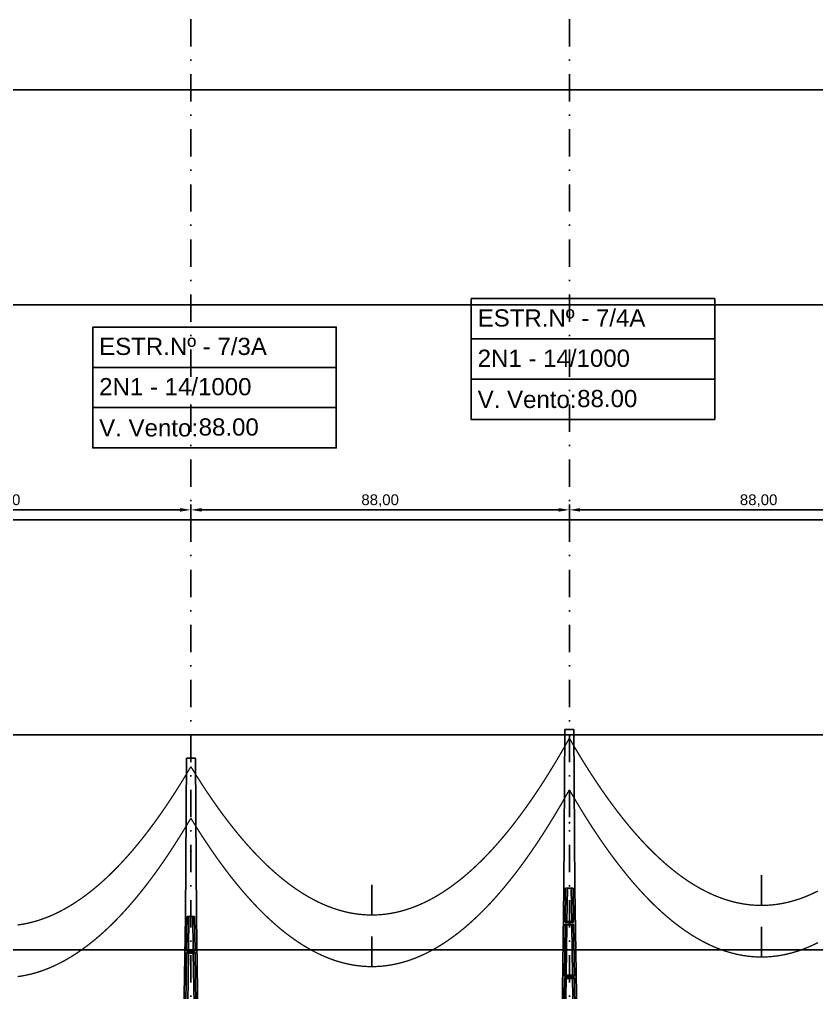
# Model space of a CAD drawing. Header units: metres. Extents: x -121 to 9872, y 3505 to 10721.
# Drawn here: x 7251.6 to 7436.9, y 8840.1 to 9066.3 of the extents above; entities that cross this region are included whole.
import ezdxf
from ezdxf.enums import TextEntityAlignment as Align

# ---------------------------------------------------------------- set-up
doc = ezdxf.new("R2010")
doc.units = ezdxf.units.M
doc.header["$PDMODE"] = 2
doc.linetypes.add('DASHDOT', pattern=[25.4, 12.7, -6.35, 0, -6.35])
for name, color, linetype in [('Cabeçalho', 7, 'Continuous'), ('CON-EOL- CA MAGNOLIA', 210, 'Continuous'), ('cotas', 7, 'Continuous'), ('Grade', 9, 'Continuous'), ('Ind.Rot', 8, 'DASHDOT'), ('POSTE DT', 7, 'Continuous')]:
    doc.layers.add(name, color=color, linetype=linetype)
doc.styles.add('Arial', font='arial.ttf')
doc.styles.add('SIMM-PADRÃO_(TXT)', font='arial.ttf', dxfattribs={"height": 2})
doc.styles.get("Standard").update_dxf_attribs({"font": 'arial.ttf'})
doc.dimstyles.new('ISO-25', dxfattribs={"dimtxt": 2.5, "dimasz": 2.5, "dimexe": 1.25, "dimexo": 0.625, "dimtad": 1, "dimzin": 1, "dimtxsty": 'Standard', "dimcen": 2.5, "dimaunit": 1, "dimadec": 3, "dimazin": 3, "dimtfac": 1, "dimtmove": 0, "dimatfit": 3, "dimfxlon": 1, "dimarcsym": 0})

# ---------------------------------------------------------------- blocks, each defined once
blk = doc.blocks.new('*U1')
at = {"layer": 'POSTE DT', "extrusion": (0, 1, 0)}
for p, q in [((-3.31, 378.23), (-4.05, 262)), ((-3.31, 378.23), (3.31, 378.23)), ((3.31, 378.23), (4.06, 262)), ((-4.05, 262), (-7.72, 0)), ((-4.05, 262), (-4.05, 262)), ((-2.73, 262), (-3.08, 237.05)), ((-2.73, 262), (2.75, 262)), ((-1.42, 262), (-1.77, 237.57)), ((1.43, 262), (1.77, 237.57)), ((2.75, 262), (3.1, 237.05)), ((4.06, 262), (7.72, 0)), ((-3.1, 235.74), (-3.63, 197.65)), ((3.11, 235.73), (-3.1, 235.74)), ((3.1, 237.05), (-3.08, 237.05)), ((3.11, 235.73), (3.65, 197.65)), ((-1.8, 235.21), (-2.32, 198.19)), ((1.8, 235.21), (2.32, 198.19)), ((-3.65, 196.34), (-4.19, 158.25)), ((-2.35, 195.8), (-2.87, 158.8)), ((2.35, 195.8), (2.87, 158.8)), ((3.66, 196.34), (4.2, 158.25)), ((-4.21, 156.94), (-4.74, 118.85)), ((4.21, 156.94), (4.75, 118.85)), ((-2.9, 156.39), (-3.42, 119.41)), ((2.91, 156.39), (3.42, 119.41)), ((-4.76, 117.54), (-5.29, 79.45)), ((4.77, 117.54), (-4.76, 117.54)), ((4.75, 118.85), (-4.74, 118.85)), ((-3.46, 116.98), (-3.97, 80.02)), ((3.46, 116.98), (3.98, 80.02)), ((4.77, 117.54), (5.3, 79.45)), ((5.3, 79.45), (-5.29, 79.45)), ((-5.31, 78.14), (-5.85, 40.06)), ((5.32, 78.14), (-5.31, 78.14)), ((-4.01, 77.57), (-4.53, 40.63)), ((4.01, 77.57), (4.53, 40.63)), ((5.32, 78.14), (5.85, 40.06)), ((-5.86, 38.74), (-6.41, 0)), ((5.87, 38.74), (-5.86, 38.74)), ((5.85, 40.06), (-5.85, 40.06)), ((-4.56, 38.17), (-5.1, 0)), ((4.56, 38.17), (5.1, 0)), ((5.87, 38.74), (6.41, 0)), ((-6.41, 0), (-7.72, 0)), ((-5.1, 0), (-6.41, 0)), ((5.1, 0), (-5.1, 0)), ((6.41, 0), (5.1, 0)), ((7.72, 0), (6.41, 0))]:
    blk.add_line(p, q, dxfattribs=at)
at = {"layer": 'POSTE DT', "ltscale": 3}
for points in [[(-3.65, 196.34), (3.66, 196.34)], [(-3.63, 197.65), (3.65, 197.65)], [(-4.21, 156.94), (4.21, 156.94)], [(4.2, 158.25), (-4.19, 158.25)]]:
    blk.add_lwpolyline(points, dxfattribs=at)
at = {"layer": 'POSTE DT'}
for points, knots in [([(0.25, 309.94), (0.25, 309.93), (0.25, 309.93), (0.25, 309.92), (0.25, 309.91), (0.25, 309.9), (0.25, 309.89), (0.24, 309.85), (0.22, 309.82), (0.19, 309.77), (0.16, 309.74), (0.11, 309.71), (0.08, 309.7), (0.01, 309.68), (-0.02, 309.68), (-0.08, 309.7), (-0.11, 309.71), (-0.16, 309.74), (-0.18, 309.76), (-0.21, 309.8), (-0.22, 309.82), (-0.24, 309.85), (-0.24, 309.87), (-0.25, 309.89), (-0.25, 309.9), (-0.25, 309.92), (-0.25, 309.92), (-0.25, 309.93), (-0.25, 309.94), (-0.25, 309.95), (-0.25, 309.95), (-0.25, 309.96), (-0.25, 309.97), (-0.24, 310), (-0.23, 310.02), (-0.21, 310.07), (-0.2, 310.09), (-0.15, 310.14), (-0.13, 310.15), (-0.07, 310.18), (-0.03, 310.19), (0.03, 310.19), (0.06, 310.18), (0.12, 310.16), (0.14, 310.14), (0.18, 310.11), (0.2, 310.09), (0.21, 310.06), (0.22, 310.05), (0.23, 310.04), (0.24, 310.01), (0.24, 309.99), (0.25, 309.97), (0.25, 309.96), (0.25, 309.95), (0.25, 309.94), (0.25, 309.94), (0.25, 309.94), (0.25, 309.94)], [-54.728303, -54.728303, -54.728303, -54.728303, -54.309038, -54.309038, -53.647169, -53.647169, -52.532885, -52.532885, -48.86224, -48.86224, -45.282765, -45.282765, -41.52867, -41.52867, -37.867486, -37.867486, -34.454589, -34.454589, -31.301423, -31.301423, -28.48103, -28.48103, -26.961755, -26.961755, -25.7544, -25.7544, -25.136228, -25.136228, -24.64409, -24.64409, -24.094201, -24.094201, -23.191199, -23.191199, -20.494482, -20.494482, -17.342863, -17.342863, -13.645538, -13.645538, -9.835989, -9.835989, -6.296781, -6.296781, -3.005029, -3.005029, 0, 0, 0, 1.527594, 1.527594, 3.697216, 3.697216, 4.489727, 4.489727, 5.01438, 5.01438, 5.095313, 5.095313, 5.095313, 5.095313]), ([(-3.1, 235.74), (-2.88, 235.65), (-2.67, 235.56), (-2.23, 235.39), (-2.02, 235.3), (-1.8, 235.21)], [0.055576, 0.055576, 0.055576, 0.055576, 56.767409, 56.767409, 113.50757, 113.50757, 113.50757, 113.50757]), ([(-1.77, 237.57), (-1.99, 237.49), (-2.21, 237.4), (-2.64, 237.22), (-2.86, 237.14), (-3.08, 237.05)], [0, 0, 0, 0, 56.660495, 56.660495, 113.412826, 113.412826, 113.412826, 113.412826]), ([(1.77, 237.57), (1.18, 237.57), (0.59, 237.57), (-0.59, 237.57), (-1.18, 237.57), (-1.77, 237.57)], [0, 0, 0, 0, 67.306894, 67.306894, 134.614447, 134.614447, 134.614447, 134.614447]), ([(3.1, 237.05), (2.87, 237.14), (2.65, 237.23), (2.21, 237.4), (1.99, 237.49), (1.77, 237.57)], [0, 0, 0, 0, 56.738948, 56.738948, 113.38731, 113.38731, 113.38731, 113.38731]), ([(1.8, 235.21), (2.02, 235.3), (2.24, 235.38), (2.68, 235.56), (2.89, 235.65), (3.11, 235.73)], [0, 0, 0, 0, 56.845349, 56.845349, 113.599799, 113.599799, 113.599799, 113.599799]), ([(-1.8, 235.21), (-1.2, 235.21), (-0.6, 235.21), (0.6, 235.21), (1.2, 235.21), (1.8, 235.21)], [0, 0, 0, 0, 68.567797, 68.567797, 137.136247, 137.136247, 137.136247, 137.136247]), ([(-3.65, 196.34), (-3.43, 196.25), (-3.22, 196.16), (-2.78, 195.98), (-2.57, 195.89), (-2.35, 195.8)], [0.054307, 0.054307, 0.054307, 0.054307, 63.527131, 63.527131, 127.063246, 127.063246, 127.063246, 127.063246]), ([(-2.32, 198.19), (-2.54, 198.1), (-2.76, 198.01), (-3.2, 197.83), (-3.41, 197.74), (-3.63, 197.65)], [0, 0, 0, 0, 63.412073, 63.412073, 126.777421, 126.777421, 126.777421, 126.777421]), ([(-2.35, 195.8), (-1.57, 195.8), (-0.78, 195.8), (0.79, 195.8), (1.57, 195.8), (2.35, 195.8)], [0, 0, 0, 0, 89.585713, 89.585713, 179.17191, 179.17191, 179.17191, 179.17191]), ([(2.32, 198.19), (1.55, 198.19), (0.77, 198.19), (-0.77, 198.19), (-1.55, 198.19), (-2.32, 198.19)], [0, 0, 0, 0, 88.31008, 88.31008, 176.620652, 176.620652, 176.620652, 176.620652]), ([(3.65, 197.65), (3.43, 197.74), (3.2, 197.83), (2.76, 198.01), (2.54, 198.1), (2.32, 198.19)], [0, 0, 0, 0, 63.488119, 63.488119, 126.880939, 126.880939, 126.880939, 126.880939]), ([(2.35, 195.8), (2.57, 195.89), (2.79, 195.98), (3.23, 196.16), (3.45, 196.25), (3.66, 196.34)], [0, 0, 0, 0, 63.60246, 63.60246, 127.109696, 127.109696, 127.109696, 127.109696]), ([(-4.21, 156.94), (-3.99, 156.85), (-3.77, 156.75), (-3.34, 156.57), (-3.12, 156.48), (-2.9, 156.39)], [0.053423, 0.053423, 0.053423, 0.053423, 70.429742, 70.429742, 140.90167, 140.90167, 140.90167, 140.90167]), ([(-2.87, 158.8), (-3.09, 158.71), (-3.31, 158.62), (-3.75, 158.43), (-3.97, 158.34), (-4.19, 158.25)], [0, 0, 0, 0, 70.301707, 70.301707, 140.590947, 140.590947, 140.590947, 140.590947]), ([(2.87, 158.8), (1.92, 158.8), (0.96, 158.8), (-0.96, 158.8), (-1.91, 158.8), (-2.87, 158.8)], [0, 0, 0, 0, 109.314454, 109.314454, 218.629264, 218.629264, 218.629264, 218.629264]), ([(4.2, 158.25), (3.98, 158.34), (3.76, 158.44), (3.31, 158.62), (3.09, 158.71), (2.87, 158.8)], [0, 0, 0, 0, 70.379198, 70.379198, 140.659718, 140.659718, 140.659718, 140.659718]), ([(2.91, 156.39), (3.12, 156.48), (3.34, 156.57), (3.78, 156.75), (4, 156.85), (4.21, 156.94)], [0, 0, 0, 0, 70.506649, 70.506649, 140.914701, 140.914701, 140.914701, 140.914701]), ([(-2.9, 156.39), (-1.94, 156.39), (-0.97, 156.39), (0.97, 156.39), (1.94, 156.39), (2.91, 156.39)], [0, 0, 0, 0, 110.60219, 110.60219, 221.20473, 221.20473, 221.20473, 221.20473]), ([(-4.76, 117.54), (-4.54, 117.45), (-4.32, 117.35), (-3.89, 117.17), (-3.67, 117.07), (-3.46, 116.98)], [0.052784, 0.052784, 0.052784, 0.052784, 77.438432, 77.438432, 154.950301, 154.950301, 154.950301, 154.950301]), ([(-3.42, 119.41), (-3.64, 119.32), (-3.86, 119.23), (-4.3, 119.04), (-4.52, 118.95), (-4.74, 118.85)], [0, 0, 0, 0, 77.299547, 77.299547, 154.618634, 154.618634, 154.618634, 154.618634]), ([(-3.46, 116.98), (-2.3, 116.98), (-1.15, 116.98), (1.15, 116.98), (2.31, 116.98), (3.46, 116.98)], [0, 0, 0, 0, 131.617604, 131.617604, 263.235447, 263.235447, 263.235447, 263.235447]), ([(3.42, 119.41), (2.28, 119.41), (1.14, 119.41), (-1.14, 119.41), (-2.28, 119.41), (-3.42, 119.41)], [0, 0, 0, 0, 130.319901, 130.319901, 260.640046, 260.640046, 260.640046, 260.640046]), ([(4.75, 118.85), (4.53, 118.95), (4.31, 119.04), (3.87, 119.23), (3.64, 119.32), (3.42, 119.41)], [0, 0, 0, 0, 77.381597, 77.381597, 154.66183, 154.66183, 154.66183, 154.66183]), ([(3.46, 116.98), (3.68, 117.07), (3.89, 117.17), (4.33, 117.35), (4.55, 117.45), (4.77, 117.54)], [0, 0, 0, 0, 77.520013, 77.520013, 154.938747, 154.938747, 154.938747, 154.938747]), ([(-3.97, 80.02), (-4.19, 79.93), (-4.41, 79.83), (-4.85, 79.64), (-5.07, 79.55), (-5.29, 79.45)], [0, 0, 0, 0, 84.379671, 84.379671, 168.809376, 168.809376, 168.809376, 168.809376]), ([(3.98, 80.02), (2.65, 80.02), (1.33, 80.02), (-1.32, 80.02), (-2.65, 80.02), (-3.97, 80.02)], [0, 0, 0, 0, 151.326157, 151.326157, 302.652465, 302.652465, 302.652465, 302.652465]), ([(5.3, 79.45), (5.08, 79.55), (4.86, 79.64), (4.42, 79.83), (4.2, 79.93), (3.98, 80.02)], [0, 0, 0, 0, 84.46863, 84.46863, 168.833721, 168.833721, 168.833721, 168.833721]), ([(-5.31, 78.14), (-5.09, 78.05), (-4.88, 77.95), (-4.44, 77.76), (-4.23, 77.67), (-4.01, 77.57)], [0.052308, 0.052308, 0.052308, 0.052308, 84.527725, 84.527725, 169.158824, 169.158824, 169.158824, 169.158824]), ([(-4.01, 77.57), (-2.67, 77.57), (-1.34, 77.57), (1.34, 77.57), (2.67, 77.57), (4.01, 77.57)], [0, 0, 0, 0, 152.632212, 152.632212, 305.264569, 305.264569, 305.264569, 305.264569]), ([(4.01, 77.57), (4.23, 77.67), (4.45, 77.76), (4.88, 77.95), (5.1, 78.05), (5.32, 78.14)], [0, 0, 0, 0, 84.616316, 84.616316, 169.129178, 169.129178, 169.129178, 169.129178]), ([(-5.86, 38.74), (-5.65, 38.65), (-5.43, 38.55), (-5, 38.36), (-4.78, 38.26), (-4.56, 38.17)], [0.026524, 0.026524, 0.026524, 0.026524, 91.679563, 91.679563, 183.466041, 183.466041, 183.466041, 183.466041]), ([(-4.53, 40.63), (-4.75, 40.53), (-4.97, 40.44), (-5.41, 40.25), (-5.63, 40.15), (-5.85, 40.06)], [0, 0, 0, 0, 91.523648, 91.523648, 183.126775, 183.126775, 183.126775, 183.126775]), ([(-4.56, 38.17), (-3.04, 38.17), (-1.52, 38.17), (1.52, 38.17), (3.04, 38.17), (4.56, 38.17)], [0, 0, 0, 0, 173.646192, 173.646192, 347.292451, 347.292451, 347.292451, 347.292451]), ([(4.53, 40.63), (3.02, 40.63), (1.51, 40.63), (-1.51, 40.63), (-3.02, 40.63), (-4.53, 40.63)], [0, 0, 0, 0, 172.33304, 172.33304, 344.666151, 344.666151, 344.666151, 344.666151]), ([(5.85, 40.06), (5.63, 40.15), (5.41, 40.25), (4.97, 40.44), (4.75, 40.53), (4.53, 40.63)], [0, 0, 0, 0, 91.621326, 91.621326, 183.137324, 183.137324, 183.137324, 183.137324]), ([(4.56, 38.17), (4.78, 38.26), (5, 38.36), (5.43, 38.55), (5.65, 38.65), (5.87, 38.74)], [0, 0, 0, 0, 91.776928, 91.776928, 183.448614, 183.448614, 183.448614, 183.448614])]:
    blk.add_open_spline(points, degree=3, knots=knots, dxfattribs=at)
blk = doc.blocks.new('Bloco P Sup')
at = {"layer": 'Cabeçalho'}
blk.add_lwpolyline([(-11.66, -3.34), (44.97, -3.34), (44.97, -31.45), (-11.66, -31.45)], close=True, dxfattribs=at)
for points in [[(-11.66, -12.71), (44.97, -12.71)], [(-11.66, -22.08), (44.97, -22.08)], [(-11.66, -31.45), (44.97, -31.45)]]:
    blk.add_lwpolyline(points, dxfattribs=at)
at = {"layer": 'Cabeçalho', "style": 'Arial'}
blk.add_text('V. Vento:', height=4, dxfattribs=at).set_placement((-10.16, -26.77), align=Align.MIDDLE_LEFT)
at = {"layer": 'Cabeçalho', "style": 'SIMM-PADRÃO_(TXT)'}
for tag, p in [('ESTRUTURANUM', (-10.16, -11.03)), ('TIPO_ESFORÇO', (-10.16, -20.4)), ('VÃOVENTO', (12.97, -29.77))]:
    blk.add_attdef(tag, text='', height=4, dxfattribs=at).set_placement(p, align=Align.BOTTOM_LEFT)
blk = doc.blocks.new('*D131')
at = {"layer": 'cotas', "color": 0, "lineweight": -2, "transparency": 16777216}
for p, q in [((7203.45, 8949.82), (7203.45, 8953.57)), ((7291.45, 8949.82), (7291.45, 8953.57)), ((7205.95, 8952.32), (7288.95, 8952.32))]:
    blk.add_line(p, q, dxfattribs=at)
at = {"layer": 'cotas', "color": 0, "transparency": 16777216}
for points in [[(7205.95, 8952.73), (7205.95, 8951.9), (7203.45, 8952.32)], [(7288.95, 8952.73), (7288.95, 8951.9), (7291.45, 8952.32)]]:
    blk.add_solid(points, dxfattribs=at)
at = {"layer": 'Defpoints', "color": 0, "transparency": 16777216}
for p in [(7291.45, 8952.32), (7203.45, 8896.02), (7291.45, 8894.62)]:
    blk.add_point(p, dxfattribs=at)
at = {"layer": 'cotas', "color": 0, "transparency": 16777216, "insert": (7247.45, 8954.44), "char_height": 2.5, "attachment_point": 5}
blk.add_mtext('88,00', dxfattribs=at)
blk = doc.blocks.new('*D132')
at = {"layer": 'cotas', "color": 0, "lineweight": -2, "transparency": 16777216}
for p, q in [((7291.45, 8949.82), (7291.45, 8953.57)), ((7379.45, 8949.82), (7379.45, 8953.57)), ((7293.95, 8952.32), (7376.95, 8952.32))]:
    blk.add_line(p, q, dxfattribs=at)
at = {"layer": 'cotas', "color": 0, "transparency": 16777216}
for points in [[(7293.95, 8952.73), (7293.95, 8951.9), (7291.45, 8952.32)], [(7376.95, 8952.73), (7376.95, 8951.9), (7379.45, 8952.32)]]:
    blk.add_solid(points, dxfattribs=at)
at = {"layer": 'Defpoints', "color": 0, "transparency": 16777216}
for p in [(7379.45, 8952.32), (7379.45, 8901.23), (7291.45, 8894.62)]:
    blk.add_point(p, dxfattribs=at)
at = {"layer": 'cotas', "color": 0, "transparency": 16777216, "insert": (7335.45, 8954.44), "char_height": 2.5, "attachment_point": 5}
blk.add_mtext('88,00', dxfattribs=at)
blk = doc.blocks.new('*D133')
at = {"layer": 'cotas', "color": 0, "lineweight": -2, "transparency": 16777216}
for p, q in [((7379.45, 8949.82), (7379.45, 8953.57)), ((7467.45, 8949.82), (7467.45, 8953.57)), ((7381.95, 8952.32), (7464.95, 8952.32))]:
    blk.add_line(p, q, dxfattribs=at)
at = {"layer": 'cotas', "color": 0, "transparency": 16777216}
for points in [[(7381.95, 8952.73), (7381.95, 8951.9), (7379.45, 8952.32)], [(7464.95, 8952.73), (7464.95, 8951.9), (7467.45, 8952.32)]]:
    blk.add_solid(points, dxfattribs=at)
at = {"layer": 'Defpoints', "color": 0, "transparency": 16777216}
for p in [(7467.45, 8952.32), (7379.45, 8901.23), (7467.45, 8898.95)]:
    blk.add_point(p, dxfattribs=at)
at = {"layer": 'cotas', "color": 0, "transparency": 16777216, "insert": (7423.45, 8954.44), "char_height": 2.5, "attachment_point": 5}
blk.add_mtext('88,00', dxfattribs=at)

msp = doc.modelspace()

# ---------------------------------------------------------------- linework, layer by layer
at = {"layer": 'CON-EOL- CA MAGNOLIA'}
for p, q in [((7424.112, 8860.352), (7424.112, 8867.352)), ((7333.527, 8858.123), (7333.527, 8865.123)), ((7424.112, 8848.352), (7424.112, 8855.352)), ((7424.112, 8848.352), (7424.112, 8855.352)), ((7333.527, 8846.123), (7333.527, 8853.123)), ((7333.527, 8846.123), (7333.527, 8853.123))]:
    msp.add_line(p, q, dxfattribs=at)
at = {"layer": 'CON-EOL- CA MAGNOLIA', "const_width": 0.3}
for points in [[(7291.449, 8892.62), (7291.887, 8891.904), (7292.325, 8891.196), (7292.762, 8890.496), (7293.2, 8889.802), (7293.638, 8889.117), (7294.076, 8888.439), (7294.514, 8887.769), (7294.951, 8887.106), (7295.389, 8886.45), (7295.827, 8885.802), (7296.265, 8885.162), (7296.703, 8884.53), (7297.141, 8883.904), (7297.578, 8883.287), (7298.016, 8882.676), (7298.454, 8882.074), (7298.892, 8881.479), (7299.33, 8880.891), (7299.767, 8880.311), (7300.205, 8879.738), (7300.643, 8879.173), (7301.081, 8878.616), (7301.519, 8878.066), (7301.956, 8877.523), (7302.394, 8876.988), (7302.832, 8876.461), (7303.27, 8875.941), (7303.708, 8875.428), (7304.146, 8874.923), (7304.583, 8874.426), (7305.021, 8873.936), (7305.459, 8873.453), (7305.897, 8872.978), (7306.335, 8872.511), (7306.772, 8872.051), (7307.21, 8871.598), (7307.648, 8871.153), (7308.086, 8870.716), (7308.524, 8870.286), (7308.961, 8869.863), (7309.399, 8869.448), (7309.837, 8869.041), (7310.275, 8868.64), (7310.713, 8868.248), (7311.15, 8867.863), (7311.588, 8867.485), (7312.026, 8867.115), (7312.464, 8866.752), (7312.902, 8866.397), (7313.34, 8866.049), (7313.777, 8865.709), (7314.215, 8865.376), (7314.653, 8865.051), (7315.091, 8864.733), (7315.529, 8864.423), (7315.966, 8864.12), (7316.404, 8863.825), (7316.842, 8863.537), (7317.28, 8863.256), (7317.718, 8862.983), (7318.155, 8862.718), (7318.593, 8862.459), (7319.031, 8862.209), (7319.469, 8861.966), (7319.907, 8861.73), (7320.345, 8861.502), (7320.782, 8861.281), (7321.22, 8861.068), (7321.658, 8860.862), (7322.096, 8860.664), (7322.534, 8860.472), (7322.971, 8860.289), (7323.409, 8860.113), (7323.847, 8859.944), (7324.285, 8859.783), (7324.723, 8859.63), (7325.16, 8859.484), (7325.598, 8859.345), (7326.036, 8859.214), (7326.474, 8859.09), (7326.912, 8858.974), (7327.349, 8858.865), (7327.787, 8858.763), (7328.225, 8858.669), (7328.663, 8858.583), (7329.101, 8858.504), (7329.539, 8858.432), (7329.976, 8858.368), (7330.414, 8858.311), (7330.852, 8858.262), (7331.29, 8858.22), (7331.728, 8858.186), (7332.165, 8858.159), (7332.603, 8858.139), (7333.041, 8858.127), (7333.479, 8858.123), (7333.917, 8858.126), (7334.354, 8858.136), (7334.792, 8858.154), (7335.23, 8858.179), (7335.668, 8858.212), (7336.106, 8858.252), (7336.544, 8858.3), (7336.981, 8858.355), (7337.419, 8858.417), (7337.857, 8858.487), (7338.295, 8858.565), (7338.733, 8858.65), (7339.17, 8858.742), (7339.608, 8858.842), (7340.046, 8858.949), (7340.484, 8859.064), (7340.922, 8859.186), (7341.359, 8859.316), (7341.797, 8859.453), (7342.235, 8859.597), (7342.673, 8859.749), (7343.111, 8859.909), (7343.549, 8860.076), (7343.986, 8860.25), (7344.424, 8860.432), (7344.862, 8860.621), (7345.3, 8860.818), (7345.738, 8861.022), (7346.175, 8861.234), (7346.613, 8861.453), (7347.051, 8861.68), (7347.489, 8861.914), (7347.927, 8862.155), (7348.364, 8862.404), (7348.802, 8862.661), (7349.24, 8862.924), (7349.678, 8863.196), (7350.116, 8863.475), (7350.553, 8863.761), (7350.991, 8864.055), (7351.429, 8864.356), (7351.867, 8864.665), (7352.305, 8864.981), (7352.743, 8865.305), (7353.18, 8865.636), (7353.618, 8865.975), (7354.056, 8866.321), (7354.494, 8866.674), (7354.932, 8867.035), (7355.369, 8867.404), (7355.807, 8867.78), (7356.245, 8868.163), (7356.683, 8868.554), (7357.121, 8868.953), (7357.558, 8869.359), (7357.996, 8869.772), (7358.434, 8870.193), (7358.872, 8870.621), (7359.31, 8871.057), (7359.748, 8871.501), (7360.185, 8871.952), (7360.623, 8872.41), (7361.061, 8872.876), (7361.499, 8873.349), (7361.937, 8873.83), (7362.374, 8874.318), (7362.812, 8874.814), (7363.25, 8875.318), (7363.688, 8875.828), (7364.126, 8876.347), (7364.563, 8876.873), (7365.001, 8877.406), (7365.439, 8877.947), (7365.877, 8878.495), (7366.315, 8879.051), (7366.752, 8879.615), (7367.19, 8880.186), (7367.628, 8880.764), (7368.066, 8881.35), (7368.504, 8881.943), (7368.942, 8882.544), (7369.379, 8883.153), (7369.817, 8883.769), (7370.255, 8884.393), (7370.693, 8885.024), (7371.131, 8885.662), (7371.568, 8886.308), (7372.006, 8886.962), (7372.444, 8887.623), (7372.882, 8888.292), (7373.32, 8888.969), (7373.757, 8889.653), (7374.195, 8890.344), (7374.633, 8891.043), (7375.071, 8891.749), (7375.509, 8892.463), (7375.947, 8893.185), (7376.384, 8893.914), (7376.822, 8894.651), (7377.26, 8895.395), (7377.698, 8896.147), (7378.136, 8896.906), (7378.573, 8897.673), (7379.011, 8898.448), (7379.449, 8899.23)], [(7379.449, 8899.23), (7379.887, 8898.47), (7380.325, 8897.717), (7380.762, 8896.972), (7381.2, 8896.234), (7381.638, 8895.504), (7382.076, 8894.781), (7382.514, 8894.066), (7382.951, 8893.359), (7383.389, 8892.659), (7383.827, 8891.967), (7384.265, 8891.282), (7384.703, 8890.605), (7385.141, 8889.935), (7385.578, 8889.273), (7386.016, 8888.618), (7386.454, 8887.971), (7386.892, 8887.332), (7387.33, 8886.699), (7387.767, 8886.075), (7388.205, 8885.458), (7388.643, 8884.849), (7389.081, 8884.246), (7389.519, 8883.652), (7389.956, 8883.065), (7390.394, 8882.486), (7390.832, 8881.914), (7391.27, 8881.35), (7391.708, 8880.793), (7392.146, 8880.244), (7392.583, 8879.702), (7393.021, 8879.167), (7393.459, 8878.641), (7393.897, 8878.121), (7394.335, 8877.61), (7394.772, 8877.105), (7395.21, 8876.609), (7395.648, 8876.119), (7396.086, 8875.637), (7396.524, 8875.163), (7396.961, 8874.696), (7397.399, 8874.237), (7397.837, 8873.785), (7398.275, 8873.341), (7398.713, 8872.904), (7399.15, 8872.475), (7399.588, 8872.053), (7400.026, 8871.639), (7400.464, 8871.232), (7400.902, 8870.832), (7401.34, 8870.441), (7401.777, 8870.056), (7402.215, 8869.679), (7402.653, 8869.31), (7403.091, 8868.948), (7403.529, 8868.593), (7403.966, 8868.246), (7404.404, 8867.907), (7404.842, 8867.575), (7405.28, 8867.25), (7405.718, 8866.933), (7406.155, 8866.623), (7406.593, 8866.321), (7407.031, 8866.026), (7407.469, 8865.739), (7407.907, 8865.459), (7408.345, 8865.187), (7408.782, 8864.922), (7409.22, 8864.665), (7409.658, 8864.415), (7410.096, 8864.172), (7410.534, 8863.937), (7410.971, 8863.71), (7411.409, 8863.49), (7411.847, 8863.277), (7412.285, 8863.072), (7412.723, 8862.874), (7413.16, 8862.684), (7413.598, 8862.501), (7414.036, 8862.326), (7414.474, 8862.158), (7414.912, 8861.998), (7415.349, 8861.845), (7415.787, 8861.7), (7416.225, 8861.561), (7416.663, 8861.431), (7417.101, 8861.308), (7417.539, 8861.192), (7417.976, 8861.084), (7418.414, 8860.983), (7418.852, 8860.89), (7419.29, 8860.804), (7419.728, 8860.726), (7420.165, 8860.655), (7420.603, 8860.591), (7421.041, 8860.535), (7421.479, 8860.487), (7421.917, 8860.446), (7422.354, 8860.412), (7422.792, 8860.386), (7423.23, 8860.367), (7423.668, 8860.356), (7424.106, 8860.352), (7424.544, 8860.356), (7424.981, 8860.367), (7425.419, 8860.385), (7425.857, 8860.411), (7426.295, 8860.445), (7426.733, 8860.486), (7427.17, 8860.534), (7427.608, 8860.59), (7428.046, 8860.653), (7428.484, 8860.724), (7428.922, 8860.802), (7429.359, 8860.887), (7429.797, 8860.98), (7430.235, 8861.081), (7430.673, 8861.189), (7431.111, 8861.304), (7431.549, 8861.427), (7431.986, 8861.558), (7432.424, 8861.695), (7432.862, 8861.841), (7433.3, 8861.993), (7433.738, 8862.154), (7434.175, 8862.321), (7434.613, 8862.496), (7435.051, 8862.679), (7435.489, 8862.869), (7435.927, 8863.066), (7436.364, 8863.271), (7436.802, 8863.483), (7437.24, 8863.703)], [(7251.17, 8855.801), (7251.608, 8855.861), (7252.046, 8855.929), (7252.484, 8856.004), (7252.922, 8856.086), (7253.359, 8856.176), (7253.797, 8856.274), (7254.235, 8856.379), (7254.673, 8856.491), (7255.111, 8856.611), (7255.549, 8856.738), (7255.986, 8856.873), (7256.424, 8857.015), (7256.862, 8857.164), (7257.3, 8857.321), (7257.738, 8857.486), (7258.175, 8857.658), (7258.613, 8857.837), (7259.051, 8858.024), (7259.489, 8858.219), (7259.927, 8858.42), (7260.364, 8858.63), (7260.802, 8858.846), (7261.24, 8859.071), (7261.678, 8859.302), (7262.116, 8859.541), (7262.553, 8859.788), (7262.991, 8860.042), (7263.429, 8860.304), (7263.867, 8860.573), (7264.305, 8860.849), (7264.743, 8861.133), (7265.18, 8861.424), (7265.618, 8861.723), (7266.056, 8862.03), (7266.494, 8862.343), (7266.932, 8862.665), (7267.369, 8862.993), (7267.807, 8863.33), (7268.245, 8863.673), (7268.683, 8864.024), (7269.121, 8864.383), (7269.558, 8864.749), (7269.996, 8865.123), (7270.434, 8865.504), (7270.872, 8865.893), (7271.31, 8866.289), (7271.748, 8866.692), (7272.185, 8867.103), (7272.623, 8867.522), (7273.061, 8867.948), (7273.499, 8868.381), (7273.937, 8868.822), (7274.374, 8869.271), (7274.812, 8869.727), (7275.25, 8870.19), (7275.688, 8870.661), (7276.126, 8871.139), (7276.563, 8871.625), (7277.001, 8872.119), (7277.439, 8872.62), (7277.877, 8873.128), (7278.315, 8873.644), (7278.752, 8874.168), (7279.19, 8874.699), (7279.628, 8875.237), (7280.066, 8875.783), (7280.504, 8876.336), (7280.942, 8876.897), (7281.379, 8877.466), (7281.817, 8878.042), (7282.255, 8878.626), (7282.693, 8879.217), (7283.131, 8879.815), (7283.568, 8880.421), (7284.006, 8881.035), (7284.444, 8881.656), (7284.882, 8882.285), (7285.32, 8882.921), (7285.757, 8883.565), (7286.195, 8884.216), (7286.633, 8884.875), (7287.071, 8885.541), (7287.509, 8886.215), (7287.947, 8886.897), (7288.384, 8887.586), (7288.822, 8888.282), (7289.26, 8888.986), (7289.698, 8889.698), (7290.136, 8890.417), (7290.573, 8891.144), (7291.011, 8891.878), (7291.449, 8892.62)], [(7291.449, 8880.62), (7291.887, 8879.904), (7292.325, 8879.196), (7292.762, 8878.496), (7293.2, 8877.802), (7293.638, 8877.117), (7294.076, 8876.439), (7294.514, 8875.769), (7294.951, 8875.106), (7295.389, 8874.45), (7295.827, 8873.803), (7296.265, 8873.162), (7296.703, 8872.529), (7297.141, 8871.904), (7297.578, 8871.287), (7298.016, 8870.676), (7298.454, 8870.074), (7298.892, 8869.479), (7299.33, 8868.891), (7299.767, 8868.311), (7300.205, 8867.738), (7300.643, 8867.173), (7301.081, 8866.616), (7301.519, 8866.066), (7301.956, 8865.523), (7302.394, 8864.988), (7302.832, 8864.461), (7303.27, 8863.941), (7303.708, 8863.428), (7304.146, 8862.923), (7304.583, 8862.426), (7305.021, 8861.936), (7305.459, 8861.453), (7305.897, 8860.978), (7306.335, 8860.511), (7306.772, 8860.051), (7307.21, 8859.598), (7307.648, 8859.153), (7308.086, 8858.716), (7308.524, 8858.286), (7308.961, 8857.863), (7309.399, 8857.448), (7309.837, 8857.041), (7310.275, 8856.64), (7310.713, 8856.248), (7311.15, 8855.863), (7311.588, 8855.485), (7312.026, 8855.115), (7312.464, 8854.752), (7312.902, 8854.397), (7313.34, 8854.049), (7313.777, 8853.709), (7314.215, 8853.376), (7314.653, 8853.051), (7315.091, 8852.733), (7315.529, 8852.423), (7315.966, 8852.12), (7316.404, 8851.824), (7316.842, 8851.537), (7317.28, 8851.256), (7317.718, 8850.983), (7318.155, 8850.718), (7318.593, 8850.459), (7319.031, 8850.209), (7319.469, 8849.966), (7319.907, 8849.73), (7320.345, 8849.502), (7320.782, 8849.281), (7321.22, 8849.068), (7321.658, 8848.862), (7322.096, 8848.663), (7322.534, 8848.473), (7322.971, 8848.289), (7323.409, 8848.113), (7323.847, 8847.945), (7324.285, 8847.783), (7324.723, 8847.63), (7325.16, 8847.484), (7325.598, 8847.345), (7326.036, 8847.214), (7326.474, 8847.09), (7326.912, 8846.974), (7327.349, 8846.865), (7327.787, 8846.763), (7328.225, 8846.669), (7328.663, 8846.583), (7329.101, 8846.504), (7329.539, 8846.432), (7329.976, 8846.368), (7330.414, 8846.311), (7330.852, 8846.262), (7331.29, 8846.22), (7331.728, 8846.186), (7332.165, 8846.159), (7332.603, 8846.139), (7333.041, 8846.127), (7333.479, 8846.123), (7333.917, 8846.126), (7334.354, 8846.136), (7334.792, 8846.154), (7335.23, 8846.179), (7335.668, 8846.212), (7336.106, 8846.252), (7336.544, 8846.3), (7336.981, 8846.355), (7337.419, 8846.417), (7337.857, 8846.487), (7338.295, 8846.565), (7338.733, 8846.65), (7339.17, 8846.742), (7339.608, 8846.842), (7340.046, 8846.949), (7340.484, 8847.064), (7340.922, 8847.186), (7341.359, 8847.316), (7341.797, 8847.453), (7342.235, 8847.597), (7342.673, 8847.749), (7343.111, 8847.909), (7343.549, 8848.076), (7343.986, 8848.25), (7344.424, 8848.432), (7344.862, 8848.621), (7345.3, 8848.818), (7345.738, 8849.022), (7346.175, 8849.234), (7346.613, 8849.453), (7347.051, 8849.68), (7347.489, 8849.914), (7347.927, 8850.155), (7348.364, 8850.404), (7348.802, 8850.661), (7349.24, 8850.925), (7349.678, 8851.196), (7350.116, 8851.475), (7350.553, 8851.761), (7350.991, 8852.055), (7351.429, 8852.356), (7351.867, 8852.665), (7352.305, 8852.981), (7352.743, 8853.305), (7353.18, 8853.636), (7353.618, 8853.975), (7354.056, 8854.321), (7354.494, 8854.674), (7354.932, 8855.035), (7355.369, 8855.404), (7355.807, 8855.78), (7356.245, 8856.163), (7356.683, 8856.554), (7357.121, 8856.953), (7357.558, 8857.359), (7357.996, 8857.772), (7358.434, 8858.193), (7358.872, 8858.621), (7359.31, 8859.057), (7359.748, 8859.501), (7360.185, 8859.952), (7360.623, 8860.41), (7361.061, 8860.876), (7361.499, 8861.349), (7361.937, 8861.83), (7362.374, 8862.318), (7362.812, 8862.814), (7363.25, 8863.318), (7363.688, 8863.828), (7364.126, 8864.347), (7364.563, 8864.873), (7365.001, 8865.406), (7365.439, 8865.947), (7365.877, 8866.495), (7366.315, 8867.051), (7366.752, 8867.615), (7367.19, 8868.186), (7367.628, 8868.764), (7368.066, 8869.35), (7368.504, 8869.943), (7368.942, 8870.544), (7369.379, 8871.153), (7369.817, 8871.769), (7370.255, 8872.393), (7370.693, 8873.024), (7371.131, 8873.662), (7371.568, 8874.309), (7372.006, 8874.962), (7372.444, 8875.623), (7372.882, 8876.292), (7373.32, 8876.969), (7373.757, 8877.652), (7374.195, 8878.344), (7374.633, 8879.043), (7375.071, 8879.749), (7375.509, 8880.463), (7375.947, 8881.185), (7376.384, 8881.914), (7376.822, 8882.651), (7377.26, 8883.395), (7377.698, 8884.147), (7378.136, 8884.906), (7378.573, 8885.673), (7379.011, 8886.448), (7379.449, 8887.23)], [(7291.449, 8880.62), (7291.887, 8879.904), (7292.325, 8879.196), (7292.762, 8878.496), (7293.2, 8877.802), (7293.638, 8877.117), (7294.076, 8876.439), (7294.514, 8875.769), (7294.951, 8875.106), (7295.389, 8874.45), (7295.827, 8873.802), (7296.265, 8873.162), (7296.703, 8872.529), (7297.141, 8871.904), (7297.578, 8871.287), (7298.016, 8870.676), (7298.454, 8870.074), (7298.892, 8869.479), (7299.33, 8868.891), (7299.767, 8868.311), (7300.205, 8867.738), (7300.643, 8867.173), (7301.081, 8866.616), (7301.519, 8866.066), (7301.956, 8865.523), (7302.394, 8864.988), (7302.832, 8864.461), (7303.27, 8863.941), (7303.708, 8863.428), (7304.146, 8862.923), (7304.583, 8862.426), (7305.021, 8861.936), (7305.459, 8861.453), (7305.897, 8860.978), (7306.335, 8860.511), (7306.772, 8860.051), (7307.21, 8859.598), (7307.648, 8859.153), (7308.086, 8858.716), (7308.524, 8858.286), (7308.961, 8857.863), (7309.399, 8857.448), (7309.837, 8857.041), (7310.275, 8856.64), (7310.713, 8856.248), (7311.15, 8855.863), (7311.588, 8855.485), (7312.026, 8855.115), (7312.464, 8854.752), (7312.902, 8854.397), (7313.34, 8854.049), (7313.777, 8853.709), (7314.215, 8853.376), (7314.653, 8853.051), (7315.091, 8852.733), (7315.529, 8852.423), (7315.966, 8852.12), (7316.404, 8851.824), (7316.842, 8851.536), (7317.28, 8851.256), (7317.718, 8850.983), (7318.155, 8850.718), (7318.593, 8850.459), (7319.031, 8850.209), (7319.469, 8849.966), (7319.907, 8849.73), (7320.345, 8849.502), (7320.782, 8849.281), (7321.22, 8849.068), (7321.658, 8848.862), (7322.096, 8848.664), (7322.534, 8848.472), (7322.971, 8848.289), (7323.409, 8848.113), (7323.847, 8847.944), (7324.285, 8847.783), (7324.723, 8847.63), (7325.16, 8847.484), (7325.598, 8847.345), (7326.036, 8847.214), (7326.474, 8847.09), (7326.912, 8846.974), (7327.349, 8846.865), (7327.787, 8846.763), (7328.225, 8846.669), (7328.663, 8846.583), (7329.101, 8846.504), (7329.539, 8846.432), (7329.976, 8846.368), (7330.414, 8846.311), (7330.852, 8846.262), (7331.29, 8846.22), (7331.728, 8846.186), (7332.165, 8846.159), (7332.603, 8846.139), (7333.041, 8846.127), (7333.479, 8846.123), (7333.917, 8846.126), (7334.354, 8846.136), (7334.792, 8846.154), (7335.23, 8846.179), (7335.668, 8846.212), (7336.106, 8846.252), (7336.544, 8846.3), (7336.981, 8846.355), (7337.419, 8846.417), (7337.857, 8846.487), (7338.295, 8846.565), (7338.733, 8846.65), (7339.17, 8846.742), (7339.608, 8846.842), (7340.046, 8846.949), (7340.484, 8847.064), (7340.922, 8847.186), (7341.359, 8847.316), (7341.797, 8847.453), (7342.235, 8847.597), (7342.673, 8847.749), (7343.111, 8847.909), (7343.549, 8848.076), (7343.986, 8848.25), (7344.424, 8848.432), (7344.862, 8848.621), (7345.3, 8848.818), (7345.738, 8849.022), (7346.175, 8849.234), (7346.613, 8849.453), (7347.051, 8849.68), (7347.489, 8849.914), (7347.927, 8850.155), (7348.364, 8850.404), (7348.802, 8850.661), (7349.24, 8850.924), (7349.678, 8851.196), (7350.116, 8851.475), (7350.553, 8851.761), (7350.991, 8852.055), (7351.429, 8852.356), (7351.867, 8852.665), (7352.305, 8852.981), (7352.743, 8853.305), (7353.18, 8853.636), (7353.618, 8853.975), (7354.056, 8854.321), (7354.494, 8854.674), (7354.932, 8855.035), (7355.369, 8855.404), (7355.807, 8855.78), (7356.245, 8856.163), (7356.683, 8856.554), (7357.121, 8856.953), (7357.558, 8857.359), (7357.996, 8857.772), (7358.434, 8858.193), (7358.872, 8858.621), (7359.31, 8859.057), (7359.748, 8859.501), (7360.185, 8859.952), (7360.623, 8860.41), (7361.061, 8860.876), (7361.499, 8861.349), (7361.937, 8861.83), (7362.374, 8862.318), (7362.812, 8862.814), (7363.25, 8863.318), (7363.688, 8863.828), (7364.126, 8864.347), (7364.563, 8864.873), (7365.001, 8865.406), (7365.439, 8865.947), (7365.877, 8866.495), (7366.315, 8867.051), (7366.752, 8867.615), (7367.19, 8868.185), (7367.628, 8868.764), (7368.066, 8869.35), (7368.504, 8869.943), (7368.942, 8870.544), (7369.379, 8871.153), (7369.817, 8871.769), (7370.255, 8872.393), (7370.693, 8873.024), (7371.131, 8873.662), (7371.568, 8874.308), (7372.006, 8874.962), (7372.444, 8875.623), (7372.882, 8876.292), (7373.32, 8876.969), (7373.757, 8877.653), (7374.195, 8878.344), (7374.633, 8879.043), (7375.071, 8879.749), (7375.509, 8880.463), (7375.947, 8881.185), (7376.384, 8881.914), (7376.822, 8882.651), (7377.26, 8883.395), (7377.698, 8884.147), (7378.136, 8884.906), (7378.573, 8885.673), (7379.011, 8886.448), (7379.449, 8887.23)], [(7379.449, 8887.23), (7379.887, 8886.47), (7380.325, 8885.717), (7380.762, 8884.972), (7381.2, 8884.234), (7381.638, 8883.504), (7382.076, 8882.781), (7382.514, 8882.066), (7382.951, 8881.359), (7383.389, 8880.659), (7383.827, 8879.967), (7384.265, 8879.282), (7384.703, 8878.605), (7385.141, 8877.935), (7385.578, 8877.273), (7386.016, 8876.618), (7386.454, 8875.971), (7386.892, 8875.331), (7387.33, 8874.699), (7387.767, 8874.075), (7388.205, 8873.458), (7388.643, 8872.848), (7389.081, 8872.247), (7389.519, 8871.652), (7389.956, 8871.065), (7390.394, 8870.486), (7390.832, 8869.914), (7391.27, 8869.35), (7391.708, 8868.793), (7392.146, 8868.244), (7392.583, 8867.702), (7393.021, 8867.167), (7393.459, 8866.641), (7393.897, 8866.121), (7394.335, 8865.61), (7394.772, 8865.105), (7395.21, 8864.608), (7395.648, 8864.119), (7396.086, 8863.637), (7396.524, 8863.163), (7396.961, 8862.696), (7397.399, 8862.237), (7397.837, 8861.785), (7398.275, 8861.341), (7398.713, 8860.904), (7399.15, 8860.475), (7399.588, 8860.053), (7400.026, 8859.639), (7400.464, 8859.232), (7400.902, 8858.832), (7401.34, 8858.44), (7401.777, 8858.056), (7402.215, 8857.679), (7402.653, 8857.31), (7403.091, 8856.948), (7403.529, 8856.593), (7403.966, 8856.246), (7404.404, 8855.907), (7404.842, 8855.575), (7405.28, 8855.25), (7405.718, 8854.933), (7406.155, 8854.623), (7406.593, 8854.321), (7407.031, 8854.026), (7407.469, 8853.739), (7407.907, 8853.459), (7408.345, 8853.187), (7408.782, 8852.922), (7409.22, 8852.665), (7409.658, 8852.415), (7410.096, 8852.172), (7410.534, 8851.937), (7410.971, 8851.71), (7411.409, 8851.49), (7411.847, 8851.277), (7412.285, 8851.072), (7412.723, 8850.874), (7413.16, 8850.684), (7413.598, 8850.501), (7414.036, 8850.326), (7414.474, 8850.158), (7414.912, 8849.998), (7415.349, 8849.845), (7415.787, 8849.699), (7416.225, 8849.561), (7416.663, 8849.431), (7417.101, 8849.308), (7417.539, 8849.192), (7417.976, 8849.084), (7418.414, 8848.983), (7418.852, 8848.89), (7419.29, 8848.804), (7419.728, 8848.726), (7420.165, 8848.655), (7420.603, 8848.591), (7421.041, 8848.535), (7421.479, 8848.487), (7421.917, 8848.446), (7422.354, 8848.412), (7422.792, 8848.386), (7423.23, 8848.367), (7423.668, 8848.356), (7424.106, 8848.352), (7424.544, 8848.356), (7424.981, 8848.367), (7425.419, 8848.385), (7425.857, 8848.411), (7426.295, 8848.445), (7426.733, 8848.486), (7427.17, 8848.534), (7427.608, 8848.59), (7428.046, 8848.653), (7428.484, 8848.724), (7428.922, 8848.802), (7429.359, 8848.887), (7429.797, 8848.98), (7430.235, 8849.081), (7430.673, 8849.189), (7431.111, 8849.304), (7431.549, 8849.427), (7431.986, 8849.558), (7432.424, 8849.695), (7432.862, 8849.841), (7433.3, 8849.993), (7433.738, 8850.153), (7434.175, 8850.321), (7434.613, 8850.496), (7435.051, 8850.679), (7435.489, 8850.869), (7435.927, 8851.066), (7436.364, 8851.271), (7436.802, 8851.483), (7437.24, 8851.703)], [(7379.449, 8887.23), (7379.887, 8886.47), (7380.325, 8885.717), (7380.762, 8884.972), (7381.2, 8884.234), (7381.638, 8883.504), (7382.076, 8882.781), (7382.514, 8882.066), (7382.951, 8881.359), (7383.389, 8880.659), (7383.827, 8879.967), (7384.265, 8879.282), (7384.703, 8878.605), (7385.141, 8877.935), (7385.578, 8877.273), (7386.016, 8876.618), (7386.454, 8875.971), (7386.892, 8875.331), (7387.33, 8874.699), (7387.767, 8874.075), (7388.205, 8873.458), (7388.643, 8872.849), (7389.081, 8872.247), (7389.519, 8871.652), (7389.956, 8871.065), (7390.394, 8870.486), (7390.832, 8869.914), (7391.27, 8869.35), (7391.708, 8868.793), (7392.146, 8868.244), (7392.583, 8867.702), (7393.021, 8867.167), (7393.459, 8866.641), (7393.897, 8866.121), (7394.335, 8865.61), (7394.772, 8865.105), (7395.21, 8864.609), (7395.648, 8864.119), (7396.086, 8863.637), (7396.524, 8863.163), (7396.961, 8862.696), (7397.399, 8862.237), (7397.837, 8861.785), (7398.275, 8861.341), (7398.713, 8860.904), (7399.15, 8860.475), (7399.588, 8860.053), (7400.026, 8859.639), (7400.464, 8859.232), (7400.902, 8858.832), (7401.34, 8858.441), (7401.777, 8858.056), (7402.215, 8857.679), (7402.653, 8857.31), (7403.091, 8856.948), (7403.529, 8856.593), (7403.966, 8856.246), (7404.404, 8855.907), (7404.842, 8855.575), (7405.28, 8855.25), (7405.718, 8854.933), (7406.155, 8854.623), (7406.593, 8854.321), (7407.031, 8854.026), (7407.469, 8853.739), (7407.907, 8853.459), (7408.345, 8853.187), (7408.782, 8852.922), (7409.22, 8852.665), (7409.658, 8852.415), (7410.096, 8852.172), (7410.534, 8851.937), (7410.971, 8851.71), (7411.409, 8851.49), (7411.847, 8851.277), (7412.285, 8851.072), (7412.723, 8850.874), (7413.16, 8850.684), (7413.598, 8850.501), (7414.036, 8850.326), (7414.474, 8850.158), (7414.912, 8849.998), (7415.349, 8849.845), (7415.787, 8849.699), (7416.225, 8849.561), (7416.663, 8849.431), (7417.101, 8849.308), (7417.539, 8849.192), (7417.976, 8849.084), (7418.414, 8848.983), (7418.852, 8848.89), (7419.29, 8848.804), (7419.728, 8848.726), (7420.165, 8848.655), (7420.603, 8848.591), (7421.041, 8848.535), (7421.479, 8848.487), (7421.917, 8848.446), (7422.354, 8848.412), (7422.792, 8848.386), (7423.23, 8848.367), (7423.668, 8848.356), (7424.106, 8848.352), (7424.544, 8848.356), (7424.981, 8848.367), (7425.419, 8848.385), (7425.857, 8848.411), (7426.295, 8848.445), (7426.733, 8848.486), (7427.17, 8848.534), (7427.608, 8848.59), (7428.046, 8848.653), (7428.484, 8848.724), (7428.922, 8848.802), (7429.359, 8848.887), (7429.797, 8848.981), (7430.235, 8849.081), (7430.673, 8849.189), (7431.111, 8849.304), (7431.549, 8849.427), (7431.986, 8849.558), (7432.424, 8849.695), (7432.862, 8849.841), (7433.3, 8849.993), (7433.738, 8850.154), (7434.175, 8850.321), (7434.613, 8850.496), (7435.051, 8850.679), (7435.489, 8850.869), (7435.927, 8851.066), (7436.364, 8851.271), (7436.802, 8851.483), (7437.24, 8851.703)], [(7251.17, 8843.801), (7251.608, 8843.861), (7252.046, 8843.929), (7252.484, 8844.004), (7252.922, 8844.086), (7253.359, 8844.176), (7253.797, 8844.274), (7254.235, 8844.379), (7254.673, 8844.491), (7255.111, 8844.611), (7255.549, 8844.738), (7255.986, 8844.873), (7256.424, 8845.015), (7256.862, 8845.164), (7257.3, 8845.321), (7257.738, 8845.486), (7258.175, 8845.658), (7258.613, 8845.837), (7259.051, 8846.024), (7259.489, 8846.219), (7259.927, 8846.42), (7260.364, 8846.63), (7260.802, 8846.846), (7261.24, 8847.071), (7261.678, 8847.302), (7262.116, 8847.541), (7262.553, 8847.788), (7262.991, 8848.042), (7263.429, 8848.304), (7263.867, 8848.573), (7264.305, 8848.849), (7264.743, 8849.133), (7265.18, 8849.424), (7265.618, 8849.723), (7266.056, 8850.03), (7266.494, 8850.343), (7266.932, 8850.665), (7267.369, 8850.993), (7267.807, 8851.33), (7268.245, 8851.673), (7268.683, 8852.025), (7269.121, 8852.383), (7269.558, 8852.749), (7269.996, 8853.123), (7270.434, 8853.504), (7270.872, 8853.893), (7271.31, 8854.289), (7271.748, 8854.692), (7272.185, 8855.103), (7272.623, 8855.522), (7273.061, 8855.948), (7273.499, 8856.381), (7273.937, 8856.822), (7274.374, 8857.271), (7274.812, 8857.727), (7275.25, 8858.19), (7275.688, 8858.661), (7276.126, 8859.139), (7276.563, 8859.625), (7277.001, 8860.119), (7277.439, 8860.62), (7277.877, 8861.128), (7278.315, 8861.644), (7278.752, 8862.168), (7279.19, 8862.699), (7279.628, 8863.237), (7280.066, 8863.783), (7280.504, 8864.337), (7280.942, 8864.898), (7281.379, 8865.466), (7281.817, 8866.042), (7282.255, 8866.626), (7282.693, 8867.217), (7283.131, 8867.815), (7283.568, 8868.421), (7284.006, 8869.035), (7284.444, 8869.656), (7284.882, 8870.285), (7285.32, 8870.921), (7285.757, 8871.565), (7286.195, 8872.216), (7286.633, 8872.875), (7287.071, 8873.541), (7287.509, 8874.215), (7287.947, 8874.897), (7288.384, 8875.586), (7288.822, 8876.282), (7289.26, 8876.986), (7289.698, 8877.698), (7290.136, 8878.417), (7290.573, 8879.144), (7291.011, 8879.878), (7291.449, 8880.62)], [(7251.17, 8843.801), (7251.608, 8843.861), (7252.046, 8843.929), (7252.484, 8844.004), (7252.922, 8844.086), (7253.359, 8844.176), (7253.797, 8844.274), (7254.235, 8844.379), (7254.673, 8844.491), (7255.111, 8844.611), (7255.549, 8844.738), (7255.986, 8844.873), (7256.424, 8845.015), (7256.862, 8845.164), (7257.3, 8845.321), (7257.738, 8845.486), (7258.175, 8845.658), (7258.613, 8845.837), (7259.051, 8846.024), (7259.489, 8846.219), (7259.927, 8846.42), (7260.364, 8846.63), (7260.802, 8846.846), (7261.24, 8847.071), (7261.678, 8847.302), (7262.116, 8847.541), (7262.553, 8847.788), (7262.991, 8848.042), (7263.429, 8848.304), (7263.867, 8848.573), (7264.305, 8848.849), (7264.743, 8849.133), (7265.18, 8849.424), (7265.618, 8849.723), (7266.056, 8850.03), (7266.494, 8850.343), (7266.932, 8850.665), (7267.369, 8850.993), (7267.807, 8851.33), (7268.245, 8851.673), (7268.683, 8852.024), (7269.121, 8852.383), (7269.558, 8852.749), (7269.996, 8853.123), (7270.434, 8853.504), (7270.872, 8853.893), (7271.31, 8854.289), (7271.748, 8854.692), (7272.185, 8855.103), (7272.623, 8855.522), (7273.061, 8855.948), (7273.499, 8856.381), (7273.937, 8856.822), (7274.374, 8857.271), (7274.812, 8857.727), (7275.25, 8858.19), (7275.688, 8858.661), (7276.126, 8859.139), (7276.563, 8859.625), (7277.001, 8860.119), (7277.439, 8860.62), (7277.877, 8861.128), (7278.315, 8861.644), (7278.752, 8862.168), (7279.19, 8862.699), (7279.628, 8863.237), (7280.066, 8863.783), (7280.504, 8864.336), (7280.942, 8864.897), (7281.379, 8865.466), (7281.817, 8866.042), (7282.255, 8866.626), (7282.693, 8867.217), (7283.131, 8867.815), (7283.568, 8868.421), (7284.006, 8869.035), (7284.444, 8869.656), (7284.882, 8870.285), (7285.32, 8870.921), (7285.757, 8871.565), (7286.195, 8872.216), (7286.633, 8872.875), (7287.071, 8873.541), (7287.509, 8874.215), (7287.947, 8874.897), (7288.384, 8875.586), (7288.822, 8876.282), (7289.26, 8876.986), (7289.698, 8877.698), (7290.136, 8878.417), (7290.573, 8879.144), (7291.011, 8879.878), (7291.449, 8880.62)]]:
    msp.add_lwpolyline(points, dxfattribs=at)
at = {"layer": 'Grade'}
for points in [[(0, 9050), (9859.453, 9050)], [(0, 9000), (9859.453, 9000)], [(0, 8950), (9859.453, 8950)], [(0, 8900), (9859.453, 8900)], [(0, 8850), (9859.453, 8850)]]:
    msp.add_lwpolyline(points, dxfattribs=at)
at = {"layer": 'Ind.Rot', "linetype": 'DASHDOT', "ltscale": 0.5}
for points in [[(7291.449, 10500), (7291.449, 8300)], [(7379.449, 10500), (7379.449, 8300)]]:
    msp.add_lwpolyline(points, dxfattribs=at)

# ---------------------------------------------------------------- block references
at = {"layer": 'Cabeçalho'}
for p, values in [((7368.291, 9004.771), {'ESTRUTURANUM': 'ESTR.Nº - 7/4A', 'TIPO_ESFORÇO': '2N1 - 14/1000', 'VÃOVENTO': '88.00'}), ((7280.291, 8998.161), {'ESTRUTURANUM': 'ESTR.Nº - 7/3A', 'TIPO_ESFORÇO': '2N1 - 14/1000', 'VÃOVENTO': '88.00'})]:
    msp.add_blockref('Bloco P Sup', p, dxfattribs=at).add_auto_attribs(values)
at = {"layer": 'POSTE DT', "xscale": 0.3172702451939489, "yscale": 0.3172702451939489, "zscale": 0.3172702451939489}
for p in [(7379.449, 8781.23), (7291.449, 8774.62)]:
    msp.add_blockref('*U1', p, dxfattribs=at)

# ---------------------------------------------------------------- dimensions: what is measured, and where the dimension line sits
at = {"layer": 'cotas'}
for base, p1, p2, picture, middle in [((7291.449, 8952.317), (7203.449, 8896.02), (7291.449, 8894.62), '*D131', (7247.449, 8954.445)), ((7379.449, 8952.317), (7291.449, 8894.62), (7379.449, 8901.23), '*D132', (7335.449, 8954.445)), ((7467.449, 8952.317), (7379.449, 8901.23), (7467.449, 8898.95), '*D133', (7423.449, 8954.445))]:
    dim = msp.add_linear_dim(base=base, p1=p1, p2=p2, dimstyle='ISO-25', override={"dimtmove": 1}, dxfattribs=at)
    dim.commit()
    dim.dimension.update_dxf_attribs({"geometry": picture, "text_midpoint": middle})

doc.saveas('drawing.dxf')
